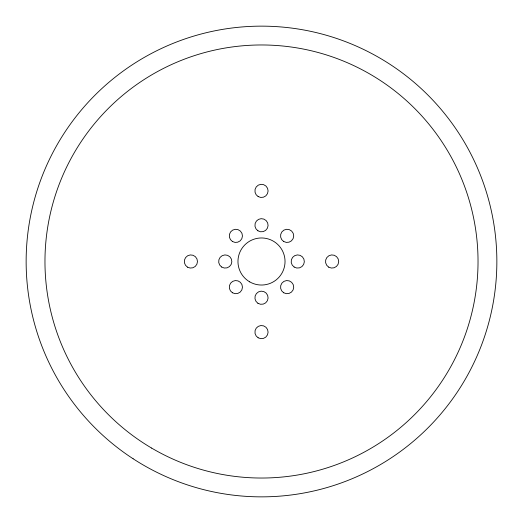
<?xml version="1.0" encoding="UTF-8"?>
<svg xmlns="http://www.w3.org/2000/svg" width="523" height="523" viewBox="0 0 523 523"><rect width="100%" height="100%" fill="white"/><g stroke="black" fill="none" stroke-linecap="round" stroke-linejoin="round"><path stroke-width="0.78" d="M151.618 448.08A216.529 216.529 0 0 0 478.022 263.37A216.529 216.529 0 0 0 154.86 73.05A216.529 216.529 0 0 0 151.618 448.08M249.733 281.884A23.535 23.535 0 0 0 285.035 261.5A23.535 23.535 0 0 0 249.733 241.116A23.535 23.535 0 0 0 249.733 281.884M257.924 230.787A6.59 6.59 0 0 0 268.083 225.59A6.59 6.59 0 0 0 258.499 219.385A6.59 6.59 0 0 0 257.924 230.787M283.728 241.515A6.59 6.59 0 0 0 293.717 235.997A6.59 6.59 0 0 0 283.943 230.1A6.59 6.59 0 0 0 283.728 241.515M294.168 267.037A6.59 6.59 0 0 0 304.327 261.833A6.59 6.59 0 0 0 294.743 255.636A6.59 6.59 0 0 0 294.168 267.037M283.728 292.775A6.59 6.59 0 0 0 293.717 287.251A6.59 6.59 0 0 0 283.943 281.361A6.59 6.59 0 0 0 283.728 292.775M257.924 303.281A6.59 6.59 0 0 0 268.083 298.077A6.59 6.59 0 0 0 258.499 291.88A6.59 6.59 0 0 0 257.924 303.281M232.467 292.775A6.59 6.59 0 0 0 242.456 287.251A6.59 6.59 0 0 0 232.683 281.361A6.59 6.59 0 0 0 232.467 292.775M221.674 267.037A6.59 6.59 0 0 0 231.839 261.833A6.59 6.59 0 0 0 222.249 255.636A6.59 6.59 0 0 0 221.674 267.037M232.467 241.515A6.59 6.59 0 0 0 242.456 235.997A6.59 6.59 0 0 0 232.683 230.1A6.59 6.59 0 0 0 232.467 241.515M187.522 267.161A6.59 6.59 0 0 0 197.478 261.585A6.59 6.59 0 0 0 187.672 255.747A6.59 6.59 0 0 0 187.522 267.161M258.127 337.773A6.59 6.59 0 0 0 268.09 332.197A6.59 6.59 0 0 0 258.284 326.359A6.59 6.59 0 0 0 258.127 337.773M328.738 267.161A6.59 6.59 0 0 0 338.695 261.585A6.59 6.59 0 0 0 328.889 255.747A6.59 6.59 0 0 0 328.738 267.161M258.127 196.556A6.59 6.59 0 0 0 268.09 190.98A6.59 6.59 0 0 0 258.284 185.142A6.59 6.59 0 0 0 258.127 196.556M133.117 458.763A235.363 235.363 0 0 0 496.523 274.052A235.363 235.363 0 0 0 154.86 51.685A235.363 235.363 0 0 0 133.117 458.763"/></g></svg>
